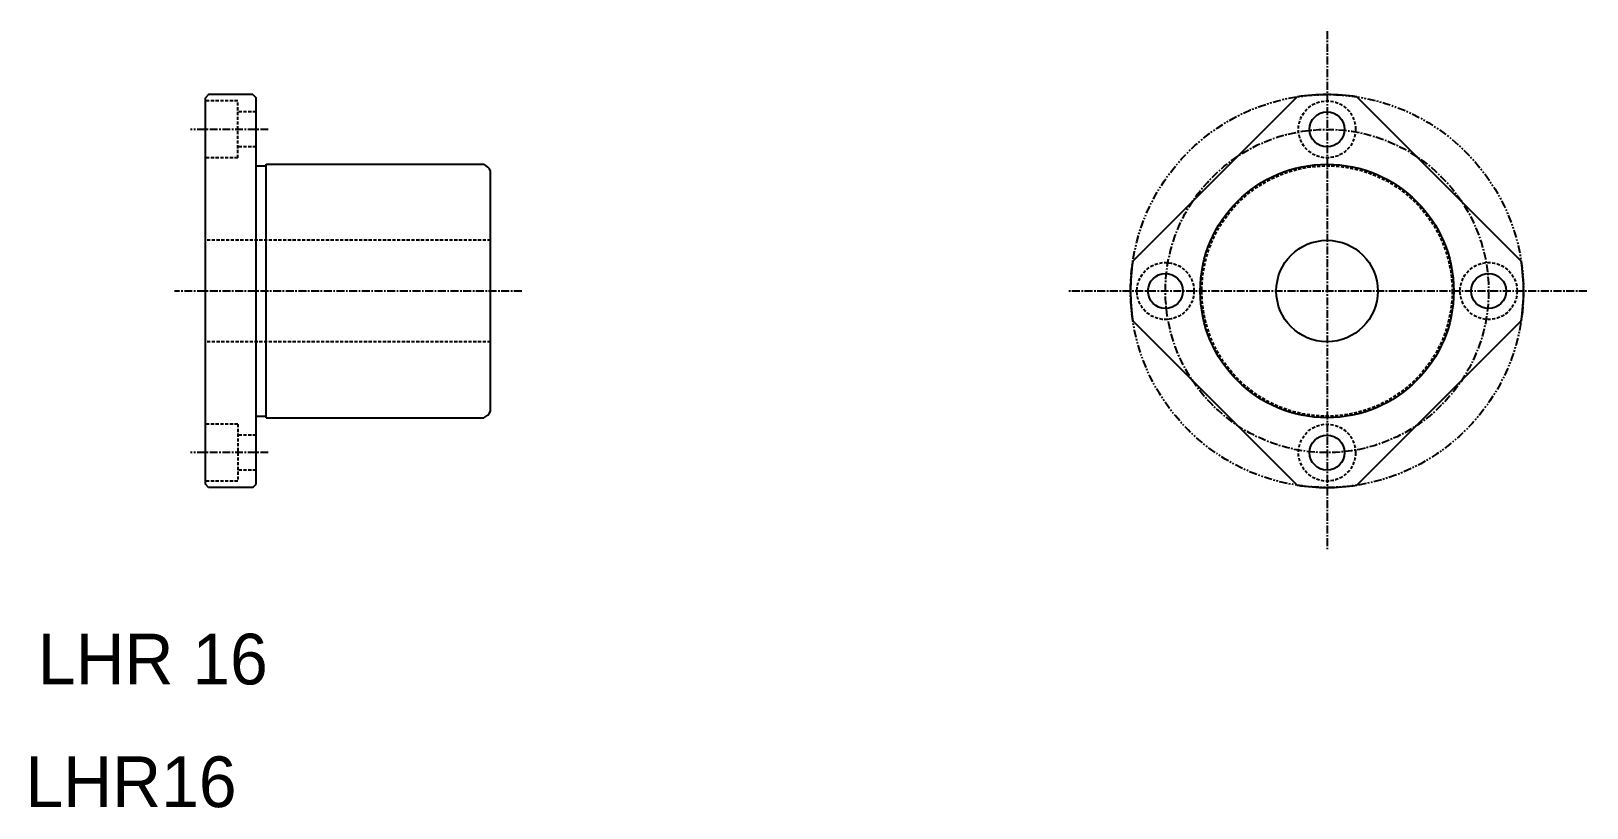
# Model space of a CAD drawing. Extents: x 248 to 493, y 165 to 287.
import ezdxf
from ezdxf.enums import TextEntityAlignment as Align

# ---------------------------------------------------------------- set-up
doc = ezdxf.new("R2010")
doc.units = 0
for name, pattern in [('CENTER', [2, 1.25, -0.25, 0.25, -0.25]), ('DASHED', [0.75, 0.5, -0.25]), ('PHANTOM', [2.5, 1.25, -0.25, 0.25, -0.25, 0.25, -0.25])]:
    doc.linetypes.add(name, pattern=pattern)
doc.layers.get('0').update_dxf_attribs({"linetype": 'CONTINUOUS'})
doc.layers.add('CENTER', color=1, linetype='CENTER')

msp = doc.modelspace()

# ---------------------------------------------------------------- linework, layer by layer
at = {"color": 7, "linetype": 'CONTINUOUS'}
for p, q in [((275.59, 277.4), (275.09, 276.9)), ((275.09, 215.9), (275.09, 276.9)), ((282.59, 277.4), (275.59, 277.4)), ((282.59, 277.4), (283.09, 276.9)), ((283.09, 215.9), (283.09, 276.9)), ((421.44, 251.12), (447.36, 277.04)), ((456.79, 277.04), (482.71, 251.12)), ((283.09, 266.15), (284.69, 266.15)), ((284.69, 266.4), (319, 266.4)), ((284.69, 226.4), (284.69, 266.4)), ((320.09, 227.49), (320.09, 265.31)), ((421.44, 241.69), (447.36, 215.76)), ((456.79, 215.76), (482.71, 241.69)), ((283.09, 226.65), (284.69, 226.65)), ((284.69, 226.4), (319, 226.4)), ((291.97, 226.4), (291.97, 226.4)), ((300.84, 226.4), (300.84, 226.4)), ((275.59, 215.4), (275.09, 215.9)), ((282.59, 215.4), (275.59, 215.4)), ((282.59, 215.4), (283.09, 215.9))]:
    msp.add_line(p, q, dxfattribs=at)
at = {"color": 3, "linetype": 'DASHED'}
for p, q in [((280.19, 276.4), (275.09, 276.4)), ((280.19, 267.4), (280.19, 276.4)), ((283.09, 274.65), (280.19, 274.65)), ((283.09, 269.15), (280.19, 269.15)), ((280.19, 267.4), (275.09, 267.4)), ((320.09, 254.4), (275.09, 254.4)), ((320.09, 238.4), (275.09, 238.4)), ((280.19, 225.4), (275.09, 225.4)), ((280.19, 225.4), (280.19, 216.4)), ((283.09, 223.65), (280.19, 223.65)), ((280.19, 216.4), (275.09, 216.4)), ((283.09, 218.15), (280.19, 218.15))]:
    msp.add_line(p, q, dxfattribs=at)
at = {"color": 3, "linetype": 'PHANTOM'}
msp.add_circle((452.07, 246.4), 31, dxfattribs=at)
at = {"color": 3, "linetype": 'DASHED'}
for centre, radius in [((452.07, 271.9), 4.5), ((452.07, 246.4), 19.75), ((426.57, 246.4), 4.5), ((477.57, 246.4), 4.5), ((452.07, 220.9), 4.5)]:
    msp.add_circle(centre, radius, dxfattribs=at)
at = {"color": 7, "linetype": 'CONTINUOUS'}
for centre, radius in [((452.07, 271.9), 2.75), ((452.07, 246.4), 20), ((452.07, 246.4), 8), ((426.57, 246.4), 2.75), ((477.57, 246.4), 2.75), ((452.07, 220.9), 2.75)]:
    msp.add_circle(centre, radius, dxfattribs=at)
for centre, radius, start, end in [((452.07, 246.4), 31, 81.2493, 98.7507), ((318.24, 264.55), 2, 22.3316, 67.6684), ((452.07, 246.4), 31, 171.2493, 188.7507), ((452.07, 246.4), 31, 351.2493, 8.7507), ((318.24, 228.25), 2, 292.3316, 337.6684), ((452.07, 246.4), 31, 261.2493, 278.7507)]:
    msp.add_arc(centre, radius, start, end, dxfattribs=at)
at = {"layer": 'CENTER', "color": 1, "linetype": 'CENTER'}
for p, q in [((452.07, 287.4), (452.07, 205.4)), ((285.01, 271.9), (272.74, 271.9)), ((325.02, 246.4), (270.19, 246.4)), ((493.07, 246.4), (411.07, 246.4)), ((285.01, 220.9), (272.74, 220.9))]:
    msp.add_line(p, q, dxfattribs=at)
msp.add_circle((452.07, 246.4), 25.5, dxfattribs=at)

# ---------------------------------------------------------------- texts
at = {"color": 7, "linetype": 'CONTINUOUS'}
for s, p in [('LHR 16', (266.79, 181.93)), ('LHR16', (263.35, 162.57))]:
    msp.add_text(s, height=8, dxfattribs=at).set_placement(p, align=Align.BOTTOM_CENTER)

doc.saveas('drawing.dxf')
